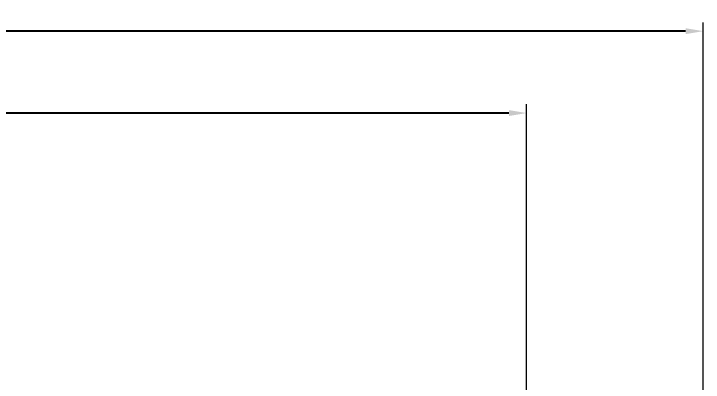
# Model space of a CAD drawing. Header units: millimetres. Extents: x -10374 to 11119, y -8221 to 9433.
# Drawn here: x 3311 to 11119, y 5260 to 9433 of the extents above; entities that cross this region are included whole.
import ezdxf

# ---------------------------------------------------------------- set-up
doc = ezdxf.new("R2010")
doc.units = ezdxf.units.MM
doc.layers.add('DIKOM_РАЗМЕР_ЗОНА', color=7, linetype='Continuous')
doc.layers.add('DIKOM_РАЗМЕР_ОБЪЕКТА', color=7, linetype='Continuous')
doc.styles.add('style1', font='arial.ttf', dxfattribs={"width": 0.8})
doc.dimstyles.new('1-50', dxfattribs={"dimtxt": 300, "dimasz": 200, "dimexe": 100, "dimexo": 0, "dimgap": 100, "dimtad": 0, "dimdec": 0, "dimtxsty": 'style1', "dimcen": 0, "dimclrd": 7, "dimclre": 7, "dimadec": 1, "dimazin": 2, "dimtfac": 1, "dimtdec": 0, "dimtmove": 1, "dimatfit": 3, "dimfxl": 0, "dimlwd": 25, "dimlwe": 18, "dimarcsym": 0})

# ---------------------------------------------------------------- blocks, each defined once
blk = doc.blocks.new('*D15')
at = {"layer": 'Defpoints', "color": 0, "transparency": 16777216}
for p in [(-5227.9, 8308.8), (9119.4, -1150.4), (-5227.9, -1991.8)]:
    blk.add_point(p, dxfattribs=at)
at = {"layer": 'DIKOM_РАЗМЕР_ОБЪЕКТА', "color": 7, "lineweight": 18, "transparency": 16777216}
for p, q in [((-5227.9, -1991.8), (-5227.9, 8408.8)), ((9119.4, -1150.4), (9119.4, 8408.8))]:
    blk.add_line(p, q, dxfattribs=at)
at = {"layer": 'DIKOM_РАЗМЕР_ОБЪЕКТА', "color": 7, "lineweight": 25, "transparency": 16777216}
for p, q in [((-5027.9, 8308.8), (187.4, 8308.8)), ((8919.4, 8308.8), (1267.2, 8308.8))]:
    blk.add_line(p, q, dxfattribs=at)
at = {"layer": 'DIKOM_РАЗМЕР_ОБЪЕКТА', "color": 7, "transparency": 16777216}
for points in [[(-5027.9, 8342.1), (-5027.9, 8275.4), (-5227.9, 8308.8)], [(8919.4, 8342.1), (8919.4, 8275.4), (9119.4, 8308.8)]]:
    blk.add_solid(points, dxfattribs=at)
at = {"layer": 'DIKOM_РАЗМЕР_ОБЪЕКТА', "color": 0, "transparency": 16777216, "insert": (727.3, 8308.8), "char_height": 300, "attachment_point": 5, "style": 'style1'}
blk.add_mtext('14350', dxfattribs=at)
blk = doc.blocks.new('*D14')
at = {"layer": 'Defpoints', "color": 0, "transparency": 16777216}
for p in [(-7515.9, 9236.3), (11119.4, -1423.4), (-7515.9, -2401.6)]:
    blk.add_point(p, dxfattribs=at)
at = {"layer": 'DIKOM_РАЗМЕР_ЗОНА', "color": 7, "lineweight": 18, "transparency": 16777216}
for p, q in [((-7515.9, -2401.6), (-7515.9, 9336.3)), ((11119.4, -1423.4), (11119.4, 9336.3))]:
    blk.add_line(p, q, dxfattribs=at)
at = {"layer": 'DIKOM_РАЗМЕР_ЗОНА', "color": 7, "lineweight": 25, "transparency": 16777216}
for p, q in [((-7315.9, 9236.3), (77.6, 9236.3)), ((10919.4, 9236.3), (1157.3, 9236.3))]:
    blk.add_line(p, q, dxfattribs=at)
at = {"layer": 'DIKOM_РАЗМЕР_ЗОНА', "color": 7, "transparency": 16777216}
for points in [[(-7315.9, 9269.7), (-7315.9, 9203), (-7515.9, 9236.3)], [(10919.4, 9269.7), (10919.4, 9203), (11119.4, 9236.3)]]:
    blk.add_solid(points, dxfattribs=at)
at = {"layer": 'DIKOM_РАЗМЕР_ЗОНА', "color": 0, "transparency": 16777216, "insert": (617.5, 9236.3), "char_height": 300, "attachment_point": 5, "style": 'style1'}
blk.add_mtext('18650', dxfattribs=at)

msp = doc.modelspace()

# ---------------------------------------------------------------- dimensions: what is measured, and where the dimension line sits
at = {"layer": 'DIKOM_РАЗМЕР_ЗОНА'}
dim = msp.add_linear_dim(base=(-7515.9, 9236.3), p1=(11119.4, -1423.4), p2=(-7515.9, -2401.6), angle=180, text='18650', dimstyle='1-50', override={"dimscale": 1, "dimtix": 0, "dimtofl": 1, "dimtmove": 1, "dimatfit": 3}, dxfattribs=at)
dim.commit()
dim.dimension.update_dxf_attribs({"geometry": '*D14', "text_midpoint": (617.5, 9236.3), "dimtype": 160})
at = {"layer": 'DIKOM_РАЗМЕР_ОБЪЕКТА'}
dim = msp.add_linear_dim(base=(-5227.9, 8308.8), p1=(9119.4, -1150.4), p2=(-5227.9, -1991.8), angle=180, text='14350', dimstyle='1-50', override={"dimscale": 1, "dimtix": 0, "dimtofl": 1, "dimtmove": 1, "dimatfit": 3}, dxfattribs=at)
dim.commit()
dim.dimension.update_dxf_attribs({"geometry": '*D15', "text_midpoint": (727.3, 8308.8), "dimtype": 160})

doc.saveas('drawing.dxf')
